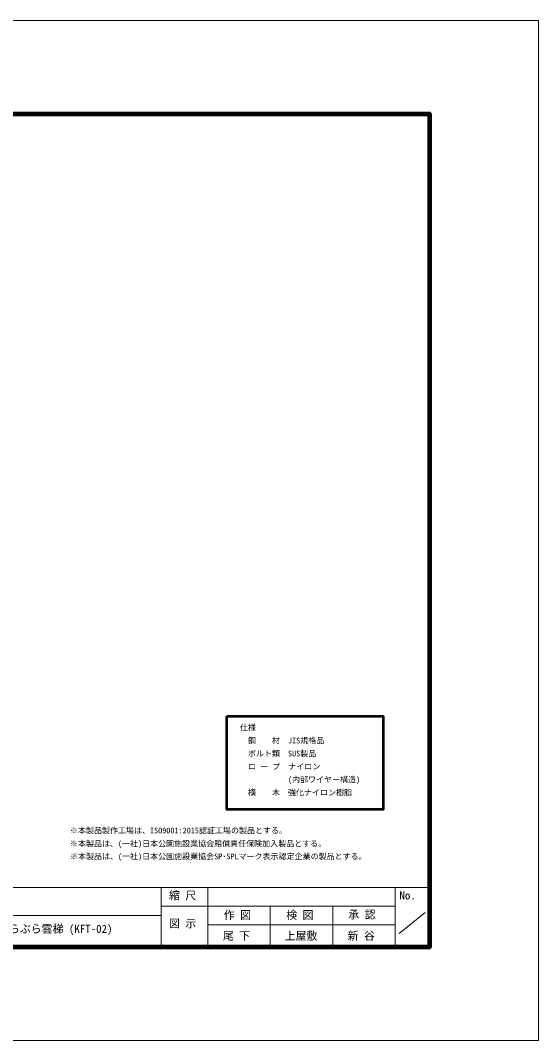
# Model space of a CAD drawing. Units: millimetres at full size, sheet at 1:30; details may follow other scales. Extents: x -600 to 13200, y -450 to 9360.
# Drawn here: x 8214 to 13200, y -450 to 9360 of the extents above; entities that cross this region are included whole.
import ezdxf
from ezdxf.enums import TextEntityAlignment as Align

# ---------------------------------------------------------------- set-up
doc = ezdxf.new("R2010")
doc.units = ezdxf.units.MM
doc.header["$LTSCALE"] = 30
doc.layers.add('D-DOC\u3000文章(説明、指示、参照事項等)', color=7, linetype='Continuous')
for name, color, linetype, lineweight in [('D-STR-HTXT\u3000旗上げ', 7, 'Continuous', 13), ('D-TTL-FRAM', 7, 'Continuous', 13), ('D-TTL-FRAM\u3000タイトル枠、凡例図枠', 2, 'Continuous', 50), ('D-TTL-TXT', 7, 'Continuous', 13), ('V-nasSTD', 7, 'Continuous', 13)]:
    doc.layers.add(name, color=color, linetype=linetype, lineweight=lineweight)
doc.styles.add('ＭＳ ゴシック', font='')
doc.styles.get('ＭＳ ゴシック').set_extended_font_data('MS Gothic')

msp = doc.modelspace()

# ---------------------------------------------------------------- linework, layer by layer
at = {"layer": 'D-TTL-FRAM'}
for p, q in [((450, 1023.66), (12150, 1023.66)), ((9568.84, 1023.66), (9568.84, 450)), ((10018.84, 1023.66), (10018.84, 450)), ((11818.84, 1023.66), (11818.84, 450)), ((10018.84, 843.66), (9568.84, 843.66)), ((10018.84, 843.66), (11818.84, 843.66)), ((10618.84, 450), (10618.84, 843.66)), ((11218.84, 843.66), (11218.84, 450)), ((9568.84, 753.66), (7018.84, 753.66)), ((11857.99, 580.41), (12109.99, 782.01)), ((11818.84, 663.66), (10018.84, 663.66))]:
    msp.add_line(p, q, dxfattribs=at)
at = {"layer": 'D-TTL-FRAM\u3000タイトル枠、凡例図枠'}
msp.add_lwpolyline([(10200.79, 2669.49), (11705.76, 2669.49), (11705.76, 1772.6), (10200.79, 1772.6)], close=True, dxfattribs=at)
at = {"layer": 'V-nasSTD'}
msp.add_lwpolyline([(-600, -450), (-600, 9360), (13200, 9360), (13200, -450)], close=True, dxfattribs=at)
at = {"layer": 'V-nasSTD', "color": 3, "lineweight": 140}
msp.add_lwpolyline([(450, 450), (450, 8460), (12150, 8460), (12150, 450)], close=True, dxfattribs=at)

# ---------------------------------------------------------------- texts
at = {"layer": 'D-DOC\u3000文章(説明、指示、参照事項等)', "style": 'ＭＳ ゴシック'}
for s, p in [('※本製品製作工場は、ISO9001:2015認証工場の製品とする。', (8691.19, 1526.28)), ('※本製品は、(一社)日本公園施設業協会賠償責任保険加入製品とする。', (8691.19, 1399.92)), ('※本製品は、(一社)日本公園施設業協会SP･SPLマーク表示認定企業の製品とする。', (8691.19, 1277.06))]:
    msp.add_text(s, height=54.99, dxfattribs=at).set_placement(p, align=Align.BOTTOM_LEFT)
at = {"layer": 'D-STR-HTXT\u3000旗上げ', "style": 'ＭＳ ゴシック'}
for s, p in [('仕様', (10326.73, 2516.11)), ('\u3000鋼\u3000\u3000材\u3000JIS規格品', (10326.73, 2391.11)), ('\u3000ボルト類\u3000SUS製品', (10326.73, 2266.11)), ('\u3000ロ ー プ  ナイロン', (10326.73, 2141.11)), ('\u3000\u3000\u3000\u3000\u3000\u3000(内部ワイヤー構造)', (10326.73, 2016.11)), ('\u3000横\u3000\u3000木\u3000強化ナイロン樹脂', (10326.73, 1891.11))]:
    msp.add_text(s, height=54.99, dxfattribs=at).set_placement(p, align=Align.BOTTOM_LEFT)
at = {"layer": 'D-TTL-TXT', "style": 'ＭＳ ゴシック'}
for s, p in [('縮 尺', (9643.7, 883.97)), ('No.', (11861.45, 883.97)), ('作 図', (10170.93, 695.67)), ('検 図', (10771.35, 695.67)), ('承 認', (11368.7, 700.17)), ('図 示', (9643.7, 614.62)), ('ぶらぶら雲梯 (KFT-02)', (7998.87, 563.1)), ('尾 下', (10162.38, 495.81)), ('上屋敷', (10756.78, 495.81)), ('新 谷', (11362.82, 495.81))]:
    msp.add_text(s, height=76.98, dxfattribs=at).set_placement(p, align=Align.BOTTOM_LEFT)

doc.saveas('drawing.dxf')
